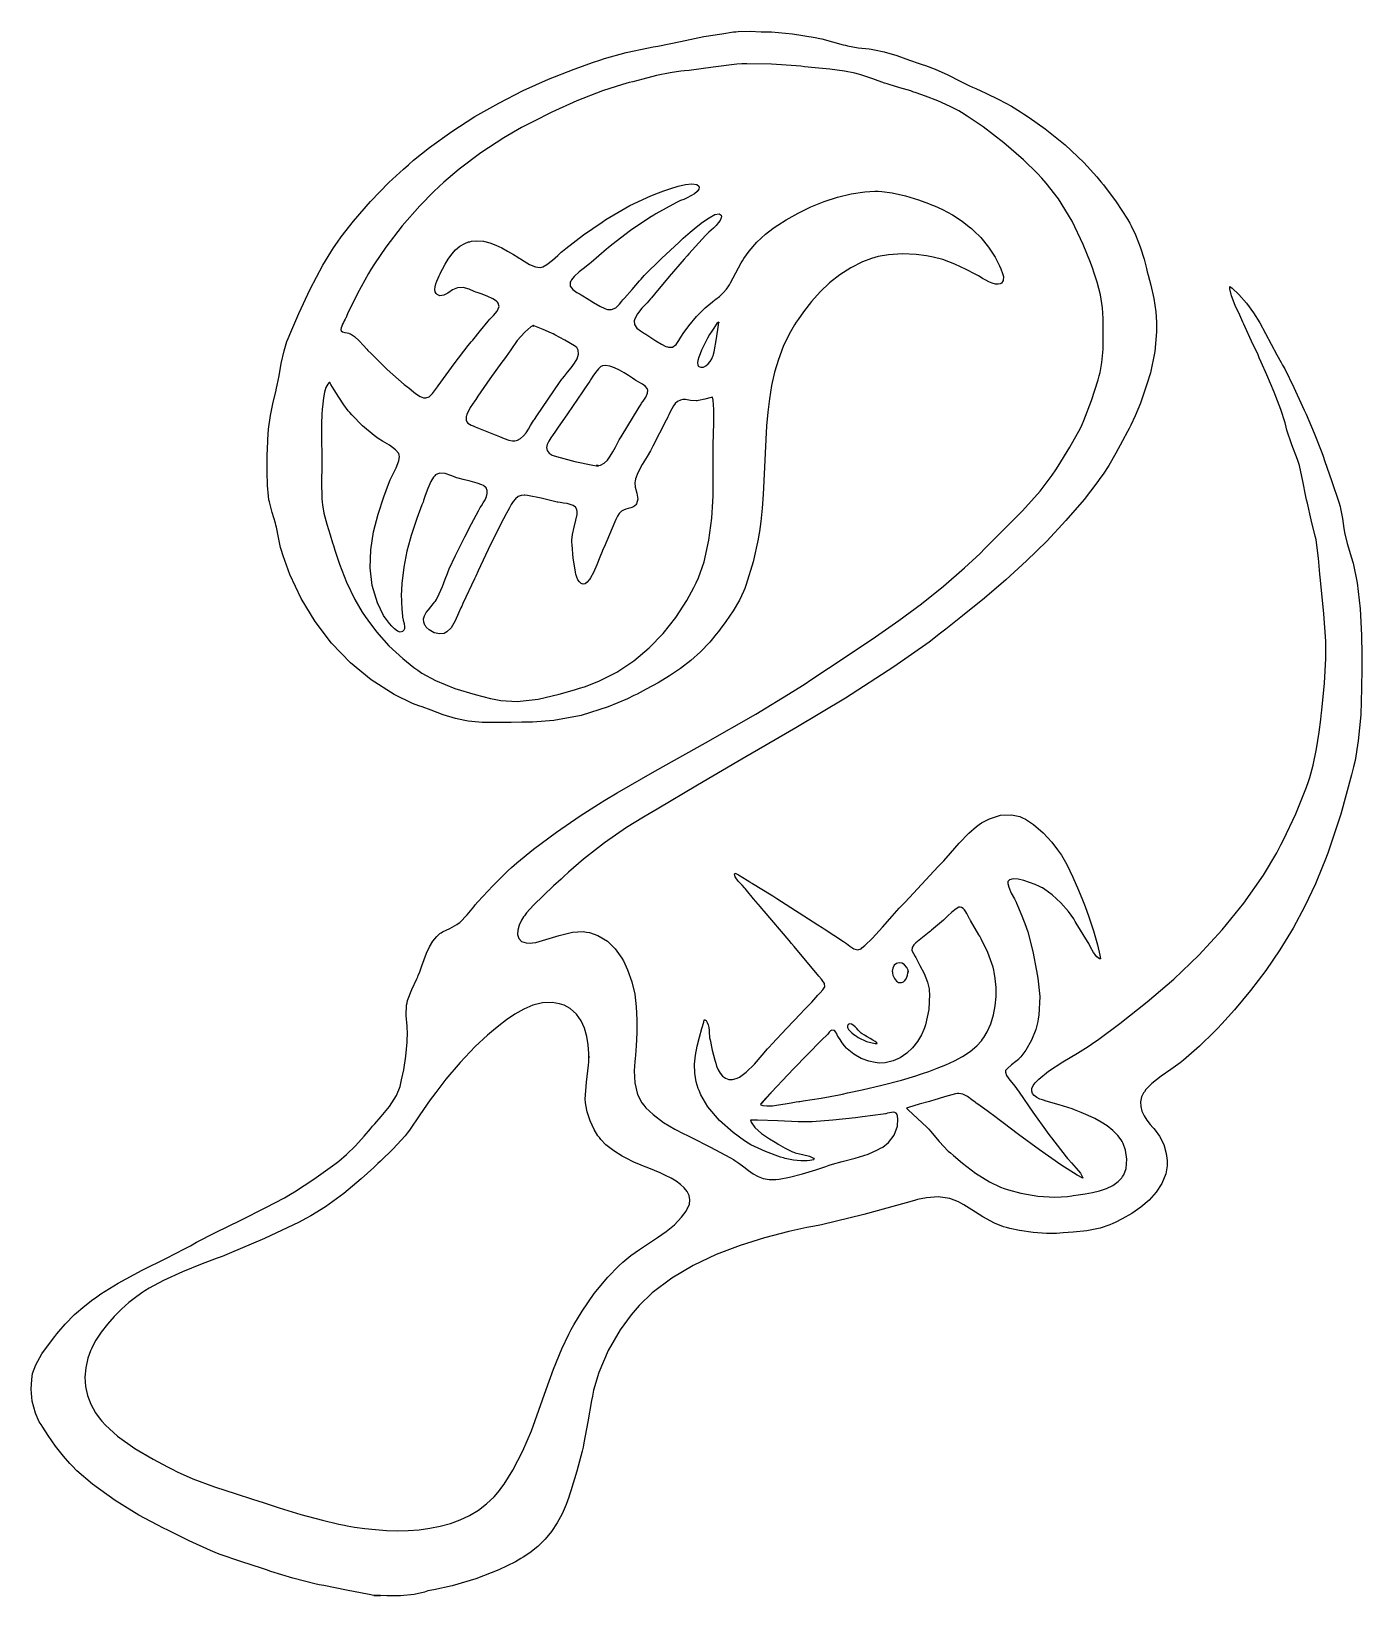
# Model space of a CAD drawing. Extents: x 0 to 22.8, y -23.9 to 2.9.
import ezdxf

# ---------------------------------------------------------------- set-up
doc = ezdxf.new("R2010")
doc.units = 0
doc.layers.get('0').update_dxf_attribs({"linetype": 'CONTINUOUS'})

msp = doc.modelspace()

# ---------------------------------------------------------------- linework, layer by layer
at = {"color": 0}
for points in [[(5.86843, -23.9169), (5.79058, -23.9), (5.40158, -23.8249), (5.01253, -23.7497), (4.93474, -23.7328), (4.85693, -23.7158), (4.47917, -23.6212), (4.10644, -23.5074), (4.03119, -23.4807), (3.95839, -23.4564), (3.58946, -23.3376), (3.22049, -23.2092), (3.14774, -23.18), (3.07243, -23.1486), (2.70221, -22.9789), (2.33703, -22.7996), (2.26426, -22.7632), (2.15804, -22.7101), (1.84446, -22.5406), (1.43599, -22.2917), (1.05008, -22.0119), (0.781033, -21.7804), (0.698079, -21.6967), (0.658963, -21.6569), (0.548557, -21.5315), (0.413194, -21.3572), (0.287218, -21.1758), (0.195856, -21.0357), (0.165961, -20.9889), (0.136936, -20.9433), (0.06901, -20.7946), (0.015408, -20.5912), (-0.000597, -20.3807), (0.00803, -20.2182), (0.015408, -20.1647), (0.022895, -20.114), (0.075629, -19.9665), (0.181044, -19.7793), (0.309028, -19.6029), (0.405599, -19.4793), (0.437067, -19.4375), (0.4713, -19.3935), (0.581543, -19.2669), (0.741971, -19.1054), (0.915636, -18.9549), (1.05246, -18.8497), (1.09966, -18.8169), (1.19363, -18.7497), (1.48926, -18.5672), (1.89779, -18.3456), (2.31381, -18.1367), (2.62397, -17.9797), (2.72607, -17.925), (2.83171, -17.8667), (3.15381, -17.7011), (3.58817, -17.4874), (4.02067, -17.2718), (4.33892, -17.1028), (4.44282, -17.0426), (4.51058, -17.0039), (4.84185, -16.7869), (5.16314, -16.5554), (5.22592, -16.5094), (5.27035, -16.4754), (5.39794, -16.3658), (5.55593, -16.2124), (5.70449, -16.0499), (5.81299, -15.9224), (5.84836, -15.8792), (5.8845, -15.8368), (5.99567, -15.7122), (6.13824, -15.5397), (6.25635, -15.3528), (6.31939, -15.1964), (6.33024, -15.1422), (6.34358, -15.0849), (6.37993, -14.9121), (6.41932, -14.6756), (6.44179, -14.4374), (6.44444, -14.2604), (6.44069, -14.2018), (6.43815, -14.1654), (6.42182, -13.9836), (6.43061, -13.8018), (6.44069, -13.7655), (6.44819, -13.7267), (6.51969, -13.5388), (6.60628, -13.3558), (6.62136, -13.3195), (6.63053, -13.2977), (6.65549, -13.2313), (6.69114, -13.1304), (6.72987, -13.0222), (6.77322, -12.9122), (6.82264, -12.8059), (6.87972, -12.7086), (6.94596, -12.6259), (7.00196, -12.5761), (7.02294, -12.5632), (7.04801, -12.5486), (7.17225, -12.4892), (7.2915, -12.425), (7.31413, -12.408), (7.34169, -12.3862), (7.46718, -12.259), (7.58262, -12.1172), (7.60525, -12.0881), (7.65294, -12.0323), (7.90517, -11.7608), (8.17247, -11.4991), (8.22771, -11.4482), (8.31967, -11.3666), (8.60558, -11.1329), (8.99946, -10.8385), (9.40653, -10.5605), (9.71886, -10.3597), (9.824, -10.2944), (10.0365, -10.1654), (10.6837, -9.79411), (11.552, -9.31022), (12.4146, -8.81907), (13.0506, -8.43326), (13.2575, -8.29704), (13.3583, -8.23058), (13.6612, -8.03162), (14.0651, -7.76449), (14.4665, -7.49306), (14.8625, -7.21474), (15.2506, -6.92681), (15.6279, -6.62674), (15.9918, -6.31196), (16.255, -6.06511), (16.3396, -5.97976), (16.4201, -5.89839), (16.665, -5.65733), (16.9846, -5.33496), (17.2854, -4.99799), (17.4931, -4.72721), (17.5544, -4.632), (17.5946, -4.56896), (17.7954, -4.24783), (17.976, -3.92176), (18.0062, -3.85633), (18.0362, -3.79085), (18.1668, -3.44667), (18.2772, -3.09278), (18.2974, -3.02251), (18.3139, -2.96712), (18.345, -2.79542), (18.3626, -2.5656), (18.3651, -2.33393), (18.3657, -2.15944), (18.3676, -2.1014), (18.3676, -2.0409), (18.3549, -1.85943), (18.3186, -1.63476), (18.2617, -1.41553), (18.2068, -1.24593), (18.1869, -1.19), (18.1497, -1.08393), (18.025, -0.770344), (17.8331, -0.370714), (17.5996, 0.007161), (17.3906, 0.277994), (17.3135, 0.361328), (17.2381, 0.443197), (16.9997, 0.677518), (16.6635, 0.970975), (16.3082, 1.24078), (16.0324, 1.42774), (15.9381, 1.48606), (15.8904, 1.51551), (15.7415, 1.59392), (15.5326, 1.68722), (15.3182, 1.76964), (15.1582, 1.82633), (15.1047, 1.84478), (15.0671, 1.85693), (14.8839, 1.91265), (14.7007, 1.96843), (14.6631, 1.98053), (14.6203, 1.99268), (14.4171, 2.06662), (14.2138, 2.13569), (14.1711, 2.14535), (14.1121, 2.16189), (13.9312, 2.19792), (13.6829, 2.23139), (13.4327, 2.25581), (13.2484, 2.27371), (13.1872, 2.28108), (13.1044, 2.28836), (12.684, 2.31506), (12.2586, 2.32232), (12.1732, 2.31988), (12.0904, 2.31506), (11.6813, 2.26535), (11.2721, 2.21078), (11.1893, 2.2035), (11.1282, 2.19819), (10.9459, 2.17036), (10.71, 2.1199), (10.4778, 2.06039), (10.3038, 2.01443), (10.2457, 1.99989), (10.1303, 1.96935), (9.78917, 1.85915), (9.34961, 1.68842), (8.92133, 1.49408), (8.60368, 1.33675), (8.49875, 1.28244), (8.39611, 1.22922), (8.09526, 1.05583), (7.70313, 0.800076), (7.32975, 0.518881), (7.06646, 0.294814), (6.98281, 0.215821), (6.89865, 0.136393), (6.65539, -0.111654), (6.35157, -0.455513), (6.07215, -0.8176), (5.87815, -1.102), (5.81825, -1.19971), (5.77806, -1.26758), (5.5911, -1.61296), (5.41917, -1.96326), (5.38656, -2.03358), (5.38411, -2.03825), (5.37646, -2.05225), (5.36268, -2.07781), (5.34694, -2.10786), (5.33128, -2.14019), (5.31749, -2.17253), (5.30746, -2.20258), (5.30306, -2.22814), (5.3041, -2.24283), (5.30621, -2.24685), (5.30979, -2.25379), (5.33094, -2.26942), (5.36893, -2.28196), (5.41069, -2.28907), (5.43788, -2.29312), (5.44678, -2.29531), (5.47086, -2.30604), (5.53787, -2.35032), (5.61865, -2.42258), (5.69379, -2.50396), (5.74903, -2.56608), (5.76801, -2.58626), (5.82069, -2.64199), (6.09804, -2.91585), (6.39046, -3.17042), (6.45074, -3.21647), (6.46615, -3.22922), (6.51172, -3.26839), (6.58496, -3.32671), (6.6639, -3.37592), (6.72194, -3.39871), (6.74186, -3.40067), (6.75982, -3.40224), (6.81603, -3.38249), (6.87614, -3.3279), (6.92681, -3.25885), (6.96001, -3.21137), (6.97276, -3.19706), (7.0179, -3.134), (7.24631, -2.81521), (7.48475, -2.50136), (7.535, -2.44075), (7.56256, -2.40924), (7.69558, -2.24685), (7.82861, -2.08442), (7.85622, -2.05296), (7.87131, -2.03629), (7.91894, -1.98839), (7.98172, -1.91471), (8.01432, -1.83746), (7.99935, -1.77556), (7.98676, -1.76204), (7.97071, -1.74457), (7.91038, -1.7034), (7.81233, -1.65663), (7.70861, -1.61887), (7.63846, -1.59565), (7.61529, -1.58751), (7.58724, -1.57563), (7.50276, -1.54085), (7.40067, -1.51237), (7.30046, -1.5166), (7.21744, -1.55122), (7.19362, -1.56814), (7.17893, -1.57829), (7.1346, -1.6084), (7.06814, -1.64328), (7.00163, -1.65267), (6.95285, -1.62929), (6.94265, -1.61664), (6.9356, -1.60986), (6.92096, -1.58296), (6.91396, -1.54178), (6.91846, -1.49561), (6.93132, -1.44694), (6.94938, -1.39828), (6.96946, -1.35211), (6.98833, -1.31093), (6.99957, -1.28581), (7.00288, -1.27729), (7.01269, -1.2564), (7.0434, -1.19428), (7.08996, -1.10775), (7.14279, -1.02143), (7.20242, -0.939128), (7.26904, -0.864529), (7.34315, -0.801432), (7.42497, -0.753526), (7.49186, -0.729058), (7.51492, -0.72461), (7.54378, -0.718479), (7.63265, -0.710829), (7.7455, -0.718044), (7.85406, -0.742839), (7.95915, -0.781575), (8.06136, -0.830729), (8.16151, -0.886882), (8.26019, -0.946397), (8.33361, -0.991211), (8.35824, -1.00586), (8.37956, -1.01818), (8.44179, -1.05865), (8.53765, -1.11605), (8.63917, -1.15712), (8.71599, -1.16623), (8.73975, -1.16097), (8.76421, -1.155), (8.8329, -1.11713), (8.92796, -1.04335), (9.01921, -0.960504), (9.07969, -0.906033), (9.10113, -0.889486), (9.15886, -0.840983), (9.46126, -0.607042), (9.77881, -0.387642), (9.84407, -0.346462), (9.91183, -0.302789), (10.2544, -0.1065), (10.6121, 0.060764), (10.6874, 0.089844), (10.7014, 0.095866), (10.744, 0.112793), (10.8375, 0.147732), (10.9547, 0.187717), (11.0827, 0.225586), (11.2082, 0.254449), (11.3184, 0.26709), (11.4002, 0.256565), (11.4373, 0.22781), (11.4404, 0.215821), (11.4429, 0.20676), (11.4368, 0.175618), (11.408, 0.135579), (11.3609, 0.096951), (11.3023, 0.060764), (11.2389, 0.028266), (11.1777, 0.000488), (11.1254, -0.021376), (11.098, -0.032389), (11.089, -0.036187), (11.0538, -0.055556), (10.7024, -0.249457), (10.6673, -0.268881), (10.5996, -0.310058), (10.2644, -0.531901), (9.94444, -0.77794), (9.88422, -0.831272), (9.85661, -0.853082), (9.72358, -0.96696), (9.59056, -1.08089), (9.56299, -1.10276), (9.54264, -1.12039), (9.47885, -1.17014), (9.38726, -1.24208), (9.30317, -1.31955), (9.25347, -1.38053), (9.24169, -1.40338), (9.23335, -1.42085), (9.23178, -1.48465), (9.27556, -1.54508), (9.34754, -1.59283), (9.40424, -1.62435), (9.42242, -1.63607), (9.44814, -1.65132), (9.52371, -1.69982), (9.63069, -1.76813), (9.74143, -1.83094), (9.82508, -1.86908), (9.85411, -1.87842), (9.87414, -1.88585), (9.94179, -1.88824), (10.0135, -1.85536), (10.0757, -1.79519), (10.1203, -1.74121), (10.1352, -1.72325), (10.1628, -1.69417), (10.2945, -1.54389), (10.4213, -1.39361), (10.4465, -1.36453), (10.5016, -1.30393), (10.7953, -1.01307), (11.099, -0.731825), (11.1592, -0.676107), (11.1707, -0.664985), (11.2062, -0.632758), (11.2867, -0.562175), (11.3892, -0.477051), (11.5018, -0.390082), (11.6131, -0.314019), (11.7112, -0.26161), (11.7847, -0.245551), (11.8194, -0.268664), (11.8218, -0.278592), (11.8237, -0.287761), (11.8197, -0.317329), (11.8011, -0.359754), (11.7703, -0.404025), (11.7314, -0.448296), (11.6889, -0.490722), (11.6467, -0.52946), (11.6093, -0.562825), (11.5878, -0.58214), (11.5809, -0.588867), (11.5508, -0.620335), (11.2671, -0.935547), (11.2396, -0.967068), (11.1868, -1.02523), (10.9296, -1.3221), (10.6774, -1.62392), (10.6272, -1.68451), (10.6085, -1.70649), (10.5492, -1.76947), (10.4627, -1.86262), (10.3857, -1.96126), (10.3439, -2.03592), (10.336, -2.06261), (10.33, -2.08128), (10.333, -2.14399), (10.3724, -2.20443), (10.4362, -2.25211), (10.4893, -2.28413), (10.5067, -2.29531), (10.5303, -2.31049), (10.6003, -2.35753), (10.6987, -2.42258), (10.7989, -2.4821), (10.8726, -2.51856), (10.8982, -2.52806), (10.9188, -2.53369), (10.9867, -2.52919), (11.0488, -2.48676), (11.0959, -2.41889), (11.1277, -2.36219), (11.1392, -2.34381), (11.1688, -2.2991), (11.2638, -2.16911), (11.3989, -2.00803), (11.5472, -1.85975), (11.6688, -1.75538), (11.7114, -1.72325), (11.7307, -1.70796), (11.7887, -1.66189), (11.8557, -1.60331), (11.9133, -1.53917), (11.9519, -1.48178), (11.9624, -1.46149), (11.9799, -1.42751), (12.1632, -1.08816), (12.1833, -1.05425), (12.2094, -1.01091), (12.2979, -0.88699), (12.4305, -0.734267), (12.58, -0.596083), (12.7027, -0.501247), (12.7455, -0.472493), (12.7919, -0.440701), (12.9351, -0.350803), (13.1401, -0.235243), (13.3575, -0.129232), (13.5838, -0.036187), (13.8157, 0.040527), (14.05, 0.097439), (14.2833, 0.131185), (14.4553, 0.140192), (14.5124, 0.138346), (14.5715, 0.13661), (14.7483, 0.114258), (14.9767, 0.061957), (15.2014, -0.010308), (15.3701, -0.072808), (15.4261, -0.094401), (15.4735, -0.112033), (15.6132, -0.173014), (15.7862, -0.265246), (15.9499, -0.373861), (16.0704, -0.468099), (16.1087, -0.501628), (16.1501, -0.53814), (16.2676, -0.65549), (16.4011, -0.816678), (16.5139, -0.992404), (16.589, -1.13949), (16.6107, -1.19), (16.6174, -1.20508), (16.6361, -1.25119), (16.6558, -1.3233), (16.6531, -1.39182), (16.6242, -1.4349), (16.6107, -1.44217), (16.6014, -1.44754), (16.5683, -1.45497), (16.5185, -1.45226), (16.4639, -1.4375), (16.4074, -1.41422), (16.3518, -1.38591), (16.3001, -1.35617), (16.2549, -1.32845), (16.2281, -1.31174), (16.2192, -1.30637), (16.1696, -1.27978), (16.0199, -1.20166), (15.8226, -1.10878), (15.6178, -1.03228), (15.4519, -0.987142), (15.396, -0.976671), (15.3376, -0.965767), (15.161, -0.942871), (14.924, -0.931803), (14.6872, -0.948025), (14.5097, -0.979926), (14.4522, -0.996094), (14.3981, -1.01139), (14.24, -1.0714), (14.0401, -1.1715), (13.8527, -1.29297), (13.6779, -1.4324), (13.5158, -1.58632), (13.3665, -1.75142), (13.2302, -1.92426), (13.1364, -2.05626), (13.1069, -2.1014), (13.0741, -2.15192), (12.9845, -2.30957), (12.8833, -2.52289), (12.8009, -2.74083), (12.7354, -2.96278), (12.6845, -3.18832), (12.6459, -3.41678), (12.6176, -3.64774), (12.5974, -3.88058), (12.583, -4.11475), (12.5723, -4.34978), (12.5632, -4.58507), (12.5534, -4.82015), (12.5408, -5.05442), (12.5232, -5.28733), (12.4985, -5.51833), (12.4742, -5.69006), (12.4644, -5.74701), (12.4518, -5.82215), (12.3665, -6.21121), (12.251, -6.59543), (12.2234, -6.66813), (12.2047, -6.71864), (12.1344, -6.86507), (12.0239, -7.05111), (11.9001, -7.22988), (11.8037, -7.36122), (11.7717, -7.405), (11.7364, -7.45144), (11.6234, -7.58529), (11.4653, -7.74935), (11.2974, -7.89908), (11.1203, -8.03646), (10.9342, -8.16336), (10.7396, -8.28168), (10.5367, -8.3935), (10.379, -8.47456), (10.326, -8.50065), (10.2176, -8.55474), (9.88183, -8.6959), (9.42361, -8.84119), (8.95226, -8.93012), (8.58942, -8.95811), (8.46864, -8.95632), (8.40653, -8.95632), (8.22032, -8.96007), (7.97293, -8.96479), (7.72743, -8.96039), (7.54497, -8.94607), (7.48481, -8.93701), (7.4305, -8.92974), (7.26969, -8.89333), (7.05935, -8.8279), (6.85086, -8.75151), (6.69412, -8.69331), (6.6415, -8.67518), (6.53233, -8.6346), (6.21642, -8.48182), (5.82383, -8.23383), (5.46615, -7.93837), (5.14556, -7.60254), (4.86453, -7.23356), (4.62538, -6.83854), (4.43044, -6.42469), (4.31342, -6.10715), (4.28217, -5.99914), (4.27214, -5.96517), (4.23324, -5.79069), (4.19933, -5.61615), (4.19185, -5.58225), (4.18181, -5.54585), (4.12782, -5.36404), (4.07883, -5.18224), (4.07135, -5.14589), (4.06196, -5.08599), (4.04557, -4.9044), (4.03868, -4.66108), (4.04308, -4.41775), (4.04937, -4.23665), (4.05126, -4.17632), (4.05126, -4.11604), (4.06347, -3.93528), (4.0964, -3.70242), (4.14442, -3.4714), (4.18712, -3.2946), (4.20188, -3.23583), (4.215, -3.18326), (4.24593, -3.02344), (4.28342, -2.80919), (4.33029, -2.595), (4.38064, -2.43397), (4.40267, -2.3826), (4.44769, -2.27567), (4.58524, -1.95594), (4.77914, -1.53663), (4.99561, -1.12815), (5.17893, -0.82959), (5.24599, -0.734321), (5.31142, -0.642199), (5.51904, -0.374024), (5.81196, -0.033746), (6.12549, 0.288357), (6.37483, 0.520074), (6.46078, 0.594021), (6.54921, 0.67041), (6.82374, 0.889051), (7.20383, 1.16336), (7.59918, 1.41726), (8.00808, 1.65087), (8.42871, 1.86453), (8.85938, 2.05838), (9.29829, 2.23269), (9.63151, 2.35135), (9.74365, 2.38769), (9.81896, 2.41194), (10.1929, 2.51747), (10.5769, 2.59864), (10.6573, 2.61074), (10.7351, 2.62289), (11.1253, 2.70774), (11.5206, 2.79258), (11.601, 2.80469), (11.6386, 2.80951), (11.8331, 2.8386), (12.0327, 2.86774), (12.0729, 2.87256), (12.113, 2.87744), (12.3188, 2.87983), (12.5033, 2.87256), (12.5648, 2.87256), (12.6837, 2.87256), (13.0404, 2.83621), (13.4307, 2.77072), (13.5085, 2.75618), (13.5461, 2.74892), (13.7293, 2.70167), (13.9126, 2.64953), (13.9503, 2.63981), (13.9854, 2.63015), (14.1674, 2.59868), (14.3543, 2.57688), (14.3919, 2.572), (14.4481, 2.56478), (14.6146, 2.52838), (14.8324, 2.46289), (15.0485, 2.3865), (15.2108, 2.32829), (15.2654, 2.31011), (15.3219, 2.29378), (15.4878, 2.23188), (15.7046, 2.1345), (15.9176, 2.028), (16.0757, 1.94803), (16.1288, 1.92236), (16.1853, 1.89697), (16.3542, 1.81982), (16.5768, 1.71272), (16.7938, 1.59651), (16.9514, 1.50114), (17.0022, 1.46664), (17.0957, 1.40528), (17.3688, 1.20991), (17.7138, 0.932183), (18.0342, 0.63086), (18.2581, 0.388292), (18.3275, 0.303168), (18.3726, 0.24745), (18.5885, -0.039822), (18.7842, -0.341581), (18.8194, -0.404622), (18.8469, -0.454264), (18.9201, -0.608507), (19, -0.814236), (19.065, -1.02365), (19.1075, -1.18457), (19.1206, -1.2385), (19.1354, -1.2959), (19.1796, -1.46832), (19.231, -1.69536), (19.2674, -1.92426), (19.2813, -2.10069), (19.2813, -2.15956), (19.2813, -2.27165), (19.2497, -2.60801), (19.1733, -2.97157), (19.1507, -3.04189), (19.134, -3.09907), (19.0804, -3.26969), (19.0026, -3.49029), (18.9135, -3.70725), (18.8369, -3.87082), (18.8093, -3.92426), (18.781, -3.97711), (18.6974, -4.13629), (18.5835, -4.34842), (18.4621, -4.55686), (18.3631, -4.70925), (18.3275, -4.75814), (18.2579, -4.85531), (18.0375, -5.13872), (17.7268, -5.50342), (17.3979, -5.85363), (17.0536, -6.19065), (16.6967, -6.51579), (16.3297, -6.83051), (15.9554, -7.13618), (15.6718, -7.36029), (15.5767, -7.43408), (15.3825, -7.58513), (14.779, -8.01113), (13.9476, -8.54546), (13.0974, -9.05251), (12.4568, -9.42378), (12.2435, -9.54779), (12.1054, -9.62776), (11.4152, -10.0374), (10.725, -10.4471), (10.587, -10.5271), (10.4884, -10.5838), (10.1984, -10.7634), (9.82021, -11.0215), (9.45893, -11.3015), (9.20258, -11.5247), (9.12121, -11.6033), (9.07915, -11.6439), (8.94971, -11.7624), (8.77354, -11.9233), (8.60308, -12.0914), (8.48438, -12.2249), (8.44857, -12.2723), (8.43431, -12.2906), (8.39692, -12.3499), (8.35753, -12.4336), (8.33421, -12.5175), (8.33057, -12.5959), (8.35047, -12.6629), (8.39774, -12.7127), (8.47601, -12.7395), (8.56131, -12.7415), (8.58914, -12.7377), (8.64714, -12.7286), (8.81814, -12.6816), (9.0434, -12.6092), (9.2724, -12.555), (9.45394, -12.5449), (9.51275, -12.5535), (9.56228, -12.562), (9.70708, -12.6109), (9.87039, -12.7074), (10.0055, -12.8385), (10.0914, -12.9572), (10.1151, -12.9995), (10.1438, -13.0469), (10.2165, -13.1973), (10.2896, -13.404), (10.3382, -13.6175), (10.3661, -13.8358), (10.3771, -14.0568), (10.3749, -14.2785), (10.3633, -14.4988), (10.3508, -14.6615), (10.346, -14.7157), (10.3404, -14.7683), (10.33, -14.9274), (10.3385, -15.1361), (10.3883, -15.336), (10.4632, -15.4796), (10.4966, -15.5204), (10.5319, -15.5635), (10.6535, -15.6797), (10.833, -15.8137), (11.0275, -15.9294), (11.1787, -16.0088), (11.2295, -16.0343), (11.2973, -16.0682), (11.6386, -16.2354), (11.9699, -16.4125), (12.0327, -16.4512), (12.0557, -16.4654), (12.1226, -16.5119), (12.2063, -16.5751), (12.2869, -16.6369), (12.3677, -16.6936), (12.4518, -16.7411), (12.5423, -16.7757), (12.6425, -16.7935), (12.7276, -16.7939), (12.7555, -16.7906), (12.8145, -16.7835), (12.99, -16.7512), (13.216, -16.6949), (13.4402, -16.6256), (13.612, -16.5678), (13.6691, -16.5482), (13.7249, -16.5303), (13.8947, -16.4836), (14.1183, -16.4246), (14.3383, -16.3546), (14.5012, -16.2856), (14.5526, -16.2572), (14.589, -16.2379), (14.6869, -16.1588), (14.7847, -16.0294), (14.8392, -15.8782), (14.8492, -15.7543), (14.8438, -15.7143), (14.8421, -15.705), (14.8331, -15.6781), (14.8164, -15.6549), (14.7946, -15.6428), (14.7685, -15.6392), (14.7383, -15.6419), (14.7054, -15.6489), (14.6699, -15.6575), (14.6422, -15.664), (14.6329, -15.6658), (14.5978, -15.6707), (14.2389, -15.7192), (14.2012, -15.724), (14.1233, -15.7336), (13.7331, -15.7774), (13.3764, -15.8015), (13.2575, -15.8015), (13.1407, -15.8015), (12.7906, -15.7871), (12.4405, -15.7726), (12.3238, -15.7726), (12.333, -15.8064), (12.3944, -15.8987), (12.512, -16.004), (12.6485, -16.0929), (12.7444, -16.1499), (12.7756, -16.17), (12.7982, -16.1846), (12.9174, -16.2549), (13.0416, -16.3154), (13.0667, -16.3251), (13.0893, -16.3349), (13.2123, -16.3639), (13.3353, -16.3931), (13.3579, -16.4028), (13.369, -16.4075), (13.4009, -16.4251), (13.4137, -16.4419), (13.4031, -16.454), (13.3754, -16.4621), (13.3375, -16.4671), (13.2957, -16.4694), (13.2568, -16.4704), (13.2347, -16.4706), (13.2274, -16.4706), (13.1847, -16.4706), (13.0567, -16.4608), (12.9136, -16.4318), (12.886, -16.4221), (12.8358, -16.4075), (12.5773, -16.3143), (12.3288, -16.1967), (12.2837, -16.17), (12.2168, -16.1269), (12.0234, -15.9868), (11.7905, -15.781), (11.5933, -15.5442), (11.4713, -15.3404), (11.4404, -15.2683), (11.4247, -15.2329), (11.3907, -15.1208), (11.3669, -14.9699), (11.3648, -14.8167), (11.3801, -14.6624), (11.4085, -14.5079), (11.446, -14.3547), (11.4881, -14.2039), (11.5202, -14.0932), (11.5307, -14.0562), (11.5383, -14.0571), (11.5601, -14.0696), (11.5815, -14.0993), (11.5963, -14.1408), (11.606, -14.1896), (11.6118, -14.2411), (11.6153, -14.2908), (11.6179, -14.3342), (11.6198, -14.3585), (11.621, -14.3665), (11.6286, -14.4006), (11.6675, -14.5751), (11.7114, -14.7496), (11.7215, -14.7836), (11.7262, -14.8001), (11.7427, -14.8493), (11.7696, -14.9132), (11.8028, -14.9717), (11.8432, -15.0211), (11.8915, -15.0578), (11.9487, -15.0781), (12.0156, -15.0783), (12.0745, -15.0631), (12.0929, -15.055), (12.1351, -15.0365), (12.2498, -14.9539), (12.3916, -14.8137), (12.5221, -14.661), (12.6127, -14.555), (12.6451, -14.5218), (12.6928, -14.4685), (12.9374, -14.2067), (13.1872, -13.9449), (13.2374, -13.8915), (13.26, -13.8672), (13.3717, -13.7509), (13.4783, -13.6346), (13.4984, -13.6103), (13.5141, -13.5937), (13.5611, -13.5437), (13.5938, -13.4915), (13.5888, -13.4358), (13.5529, -13.3763), (13.5386, -13.3583), (13.4959, -13.3073), (13.0692, -12.7983), (13.0266, -12.7474), (12.9839, -12.6965), (12.5572, -12.1947), (12.5146, -12.1463), (12.492, -12.1196), (12.374, -11.9802), (12.256, -11.836), (12.2335, -11.8069), (12.2209, -11.7924), (12.1798, -11.751), (12.113, -11.6796), (12.0612, -11.6065), (12.0474, -11.5572), (12.0528, -11.5452), (12.0699, -11.5493), (12.1191, -11.5721), (12.1921, -11.6154), (12.2631, -11.6624), (12.3082, -11.6917), (12.3238, -11.7003), (12.3564, -11.7197), (12.6752, -11.9135), (12.7053, -11.9329), (12.7756, -11.9766), (13.4783, -12.4298), (13.5487, -12.4759), (13.5838, -12.4977), (13.9176, -12.7159), (13.9503, -12.7377), (13.9689, -12.7503), (14.0224, -12.7922), (14.0908, -12.8395), (14.1592, -12.8577), (14.2169, -12.8374), (14.2314, -12.825), (14.2787, -12.7847), (14.4128, -12.6541), (14.5839, -12.4686), (14.7494, -12.2796), (14.8718, -12.1423), (14.914, -12.0978), (14.9717, -12.0372), (15.5389, -11.4312), (15.5967, -11.3706), (15.6353, -11.3296), (15.7465, -11.2021), (15.899, -11.0264), (16.0611, -10.8579), (16.1921, -10.7441), (16.2393, -10.7113), (16.2815, -10.6829), (16.4174, -10.6113), (16.6032, -10.5513), (16.7926, -10.5423), (16.9381, -10.5745), (16.9821, -10.595), (17.0321, -10.6182), (17.1726, -10.7078), (17.3397, -10.8506), (17.4861, -11.0135), (17.584, -11.1421), (17.6146, -11.1864), (17.6483, -11.2369), (17.7399, -11.395), (17.8481, -11.6118), (17.945, -11.834), (18.0137, -12.0027), (18.0362, -12.0591), (18.0575, -12.1168), (18.1197, -12.2906), (18.1994, -12.5304), (18.2678, -12.7721), (18.3078, -12.9494), (18.3175, -13.0092), (18.3033, -13.0108), (18.2564, -12.9792), (18.1982, -12.9001), (18.1494, -12.8101), (18.1242, -12.7595), (18.1167, -12.7474), (18.0965, -12.7159), (17.9033, -12.4008), (17.8857, -12.3693), (17.8596, -12.3262), (17.7724, -12.2022), (17.6422, -12.0505), (17.4932, -11.9152), (17.3676, -11.8238), (17.3235, -11.7972), (17.3111, -11.7906), (17.2733, -11.7723), (17.1971, -11.7384), (17.1043, -11.7018), (17.0047, -11.6687), (16.9081, -11.6457), (16.8236, -11.6391), (16.7615, -11.6551), (16.7333, -11.688), (16.7311, -11.7003), (16.7289, -11.7201), (16.7462, -11.7822), (16.7914, -11.8833), (16.8442, -11.9825), (16.8743, -12.0397), (16.8818, -12.0591), (16.8968, -12.0954), (16.9708, -12.2723), (17.0399, -12.4492), (17.0524, -12.4856), (17.075, -12.5511), (17.1578, -12.8831), (17.2206, -13.2152), (17.2332, -13.2807), (17.2457, -13.3413), (17.2771, -13.6552), (17.2632, -13.9739), (17.2532, -14.0369), (17.2456, -14.0835), (17.2085, -14.2208), (17.1365, -14.4029), (17.04, -14.5742), (16.9543, -14.6903), (16.9219, -14.7254), (16.9119, -14.7375), (16.8703, -14.771), (16.7951, -14.8283), (16.7257, -14.8876), (16.6935, -14.9249), (16.691, -14.9387), (16.6889, -14.955), (16.7096, -15.0074), (16.7637, -15.0878), (16.8293, -15.1664), (16.8696, -15.2131), (16.8818, -15.2296), (16.9269, -15.2974), (17.1603, -15.6404), (17.4037, -15.9786), (17.454, -16.044), (17.479, -16.0779), (17.7301, -16.4003), (17.7553, -16.4318), (17.771, -16.4514), (17.8228, -16.5067), (17.9046, -16.5943), (17.9768, -16.6854), (18.0119, -16.7486), (18.0163, -16.7711), (17.9199, -16.7165), (17.6392, -16.5385), (17.2733, -16.284), (16.915, -16.0185), (16.6494, -15.8189), (16.5606, -15.7531), (16.5304, -15.7313), (16.3747, -15.6174), (16.2192, -15.5035), (16.189, -15.4817), (16.1699, -15.4686), (16.1149, -15.4258), (16.0397, -15.3701), (15.9589, -15.3289), (15.8901, -15.3151), (15.8678, -15.3168), (15.8326, -15.3217), (15.6468, -15.3725), (15.4611, -15.4331), (15.4261, -15.4428), (15.3908, -15.4525), (15.2101, -15.5022), (15.0294, -15.5568), (14.9943, -15.5689), (15.0244, -15.6004), (15.185, -15.7483), (15.3457, -15.8961), (15.3758, -15.9276), (15.406, -15.9615), (15.554, -16.1385), (15.7121, -16.3057), (15.7472, -16.3349), (15.7981, -16.3801), (15.9536, -16.5121), (16.179, -16.6839), (16.4193, -16.8339), (16.606, -16.9236), (16.671, -16.9457), (16.7406, -16.9693), (16.9543, -17.0268), (17.2444, -17.0778), (17.5364, -17.0943), (17.754, -17.0826), (17.8254, -17.0718), (17.8532, -17.0679), (17.9367, -17.0568), (18.0565, -17.0393), (18.1803, -17.0168), (18.3036, -16.9869), (18.4217, -16.9469), (18.53, -16.8944), (18.6239, -16.8271), (18.6831, -16.7654), (18.6989, -16.7421), (18.719, -16.7101), (18.7581, -16.6004), (18.7729, -16.4451), (18.7483, -16.2881), (18.7076, -16.1756), (18.6889, -16.141), (18.6732, -16.1142), (18.6172, -16.0392), (18.5321, -15.9511), (18.436, -15.8744), (18.3312, -15.8076), (18.2203, -15.7485), (18.1058, -15.695), (17.9901, -15.6456), (17.9042, -15.6099), (17.8757, -15.5979), (17.8329, -15.581), (17.6133, -15.5119), (17.3887, -15.4476), (17.3436, -15.4332), (17.3274, -15.4289), (17.2799, -15.4122), (17.2257, -15.386), (17.1832, -15.3546), (17.154, -15.3179), (17.1406, -15.2764), (17.1444, -15.23), (17.1681, -15.1788), (17.2007, -15.1357), (17.2131, -15.1229), (17.2624, -15.0717), (17.4299, -14.9368), (17.6749, -14.7763), (17.9274, -14.6265), (18.1089, -14.5143), (18.1668, -14.4732), (18.289, -14.3861), (18.6508, -14.1174), (19.121, -13.7464), (19.5732, -13.3576), (20.0028, -12.9486), (20.4056, -12.5168), (20.7772, -12.0599), (21.1133, -11.5752), (21.3414, -11.1921), (21.4096, -11.0603), (21.4547, -10.9707), (21.6643, -10.5246), (21.8487, -10.0689), (21.8814, -9.97439), (21.9054, -9.90494), (21.9639, -9.69211), (22.0219, -9.41081), (22.065, -9.12765), (22.0931, -8.91189), (22.1024, -8.84), (22.1124, -8.74789), (22.1575, -8.28614), (22.1826, -7.86524), (22.1826, -7.72499), (22.1826, -7.56862), (22.1475, -7.09956), (22.0922, -6.57844), (22.0822, -6.47424), (22.0772, -6.4209), (22.0546, -6.14942), (22.0219, -5.87793), (22.0119, -5.8246), (21.9993, -5.76882), (21.9317, -5.48888), (21.8639, -5.20404), (21.8514, -5.14589), (21.8388, -5.09256), (21.7885, -4.8259), (21.7283, -4.55931), (21.7108, -4.50597), (21.6932, -4.45503), (21.5978, -4.2054), (21.5125, -3.95574), (21.5, -3.90483), (21.4813, -3.82726), (21.4094, -3.59847), (21.2954, -3.30122), (21.1682, -3.00765), (21.07, -2.78635), (21.0382, -2.71224), (21.0181, -2.66374), (20.9076, -2.42622), (20.7971, -2.18864), (20.7771, -2.14019), (20.7608, -2.10086), (20.7056, -1.98551), (20.6265, -1.81901), (20.5625, -1.65067), (20.5361, -1.53054), (20.5361, -1.49056), (20.5761, -1.52197), (20.6878, -1.62679), (20.8213, -1.77881), (20.9403, -1.94336), (21.0481, -2.11714), (21.1485, -2.29676), (21.2449, -2.47906), (21.3408, -2.66064), (21.4142, -2.79432), (21.4397, -2.83826), (21.4749, -2.90126), (21.6329, -3.22244), (21.781, -3.54844), (21.8111, -3.61393), (21.8412, -3.67692), (21.9831, -4.00299), (22.1099, -4.33388), (22.1325, -4.39936), (22.155, -4.47206), (22.2818, -4.83078), (22.4035, -5.18951), (22.4236, -5.26226), (22.4336, -5.29617), (22.4662, -5.46588), (22.4889, -5.63553), (22.4939, -5.66949), (22.4989, -5.70822), (22.5465, -5.89729), (22.6043, -6.08637), (22.6143, -6.12517), (22.6458, -6.23426), (22.7146, -6.56901), (22.7686, -7.01476), (22.7907, -7.46408), (22.795, -7.80518), (22.795, -7.91889), (22.795, -8.03293), (22.7928, -8.37517), (22.7775, -8.82785), (22.7357, -9.27692), (22.6806, -9.61236), (22.6544, -9.72233), (22.6218, -9.85807), (22.4349, -10.5343), (22.2128, -11.2009), (22.1625, -11.3318), (22.1257, -11.4311), (22.0038, -11.7247), (21.8218, -12.1102), (21.6183, -12.487), (21.3944, -12.8541), (21.1519, -13.2102), (20.8918, -13.5543), (20.6158, -13.8851), (20.3997, -14.1243), (20.3253, -14.2018), (20.275, -14.2551), (20.0153, -14.5085), (19.7406, -14.7472), (19.6828, -14.7932), (19.6453, -14.8236), (19.5264, -14.9072), (19.3578, -15.0222), (19.1985, -15.1464), (19.0972, -15.2488), (19.0704, -15.2876), (19.0565, -15.3076), (19.0246, -15.374), (19.0051, -15.4585), (19.0082, -15.5408), (19.0301, -15.621), (19.0672, -15.6989), (19.1156, -15.7744), (19.1714, -15.8475), (19.2158, -15.9006), (19.231, -15.9179), (19.2586, -15.9481), (19.3306, -16.0485), (19.4029, -16.1918), (19.4469, -16.346), (19.4619, -16.4685), (19.4619, -16.5094), (19.461, -16.5554), (19.4365, -16.6932), (19.3725, -16.8596), (19.2758, -17.0097), (19.1532, -17.1444), (19.0107, -17.2646), (18.8549, -17.3711), (18.6919, -17.4649), (18.5696, -17.5274), (18.5283, -17.5469), (18.4768, -17.5707), (18.3136, -17.6231), (18.084, -17.6692), (17.8506, -17.6954), (17.6811, -17.7078), (17.6247, -17.7117), (17.5676, -17.7153), (17.3958, -17.7156), (17.1642, -17.6996), (16.9343, -17.6653), (16.7664, -17.6294), (16.7111, -17.6147), (16.6572, -17.6003), (16.5012, -17.5372), (16.3044, -17.4317), (16.1153, -17.3133), (15.9756, -17.2253), (15.9281, -17.1978), (15.8835, -17.1719), (15.7363, -17.1179), (15.5389, -17.0899), (15.3378, -17.1037), (15.1847, -17.135), (15.1349, -17.1493), (14.9893, -17.1906), (14.2651, -17.3904), (13.5361, -17.5663), (13.388, -17.5953), (13.2853, -17.6157), (12.9785, -17.6836), (12.5611, -17.7908), (12.144, -17.9207), (11.7352, -18.0764), (11.3429, -18.2618), (10.9752, -18.4801), (10.6402, -18.7351), (10.4136, -18.9514), (10.346, -19.0303), (10.2768, -19.1111), (10.0875, -19.3696), (9.88167, -19.7235), (9.72483, -20.0992), (9.6351, -20.4015), (9.61317, -20.5042), (9.5981, -20.5768), (9.53282, -20.9403), (9.46756, -21.304), (9.45253, -21.3768), (9.43744, -21.4469), (9.34457, -21.7875), (9.24169, -22.1233), (9.22162, -22.1911), (9.20942, -22.2336), (9.16564, -22.359), (9.09565, -22.5204), (9.01178, -22.6742), (8.91411, -22.8189), (8.80285, -22.9536), (8.67806, -23.0774), (8.53982, -23.1887), (8.42736, -23.2643), (8.38835, -23.2867), (8.2965, -23.3392), (8.01042, -23.4781), (7.61654, -23.6322), (7.20947, -23.7517), (6.89703, -23.8213), (6.79204, -23.8394), (6.73551, -23.8606), (6.55735, -23.9006), (6.32269, -23.9218), (6.09179, -23.9212), (5.92426, -23.9169), (5.86843, -23.9169), (5.86843, -23.9169), (5.87131, -23.9169), (5.89524, -23.9169), (5.92931, -23.9169), (5.96251, -23.9169), (5.984, -23.9169), (5.98275, -23.9169), (5.94786, -23.9169), (5.88829, -23.9169), (5.86843, -23.9169)], [(11.7817, -2.1014), (11.7788, -2.10081), (11.7683, -2.10742), (11.748, -2.12788), (11.722, -2.16092), (11.6915, -2.20454), (11.6577, -2.25689), (11.622, -2.31597), (11.5854, -2.37993), (11.5495, -2.44683), (11.5153, -2.51471), (11.4841, -2.58176), (11.4572, -2.64594), (11.4358, -2.7054), (11.4212, -2.75825), (11.4145, -2.80251), (11.4172, -2.83626), (11.4257, -2.85406), (11.4303, -2.85769), (11.4391, -2.86464), (11.4724, -2.87717), (11.5149, -2.87358), (11.5561, -2.85206), (11.5947, -2.81765), (11.629, -2.77556), (11.6576, -2.73085), (11.6789, -2.68864), (11.6891, -2.66292), (11.6913, -2.65408), (11.7014, -2.6104), (11.7402, -2.38135), (11.7741, -2.14746), (11.7817, -2.1014), (11.7806, -2.1014), (11.7774, -2.10682), (11.7779, -2.11594), (11.7802, -2.11774), (11.7817, -2.10547), (11.7817, -2.1014)], [(8.59918, -2.15956), (8.5599, -2.18479), (8.45313, -2.27756), (8.32682, -2.42014), (8.21371, -2.57542), (8.13406, -2.69276), (8.10726, -2.73167), (8.06456, -2.78982), (7.85374, -3.07704), (7.65294, -3.36914), (7.61529, -3.42974), (7.60021, -3.45156), (7.51992, -3.56668), (7.45964, -3.68668), (7.45464, -3.71094), (7.45215, -3.7206), (7.44835, -3.75065), (7.45133, -3.78331), (7.46257, -3.81006), (7.48101, -3.83208), (7.50553, -3.85042), (7.5351, -3.86632), (7.56868, -3.88081), (7.59608, -3.8916), (7.60525, -3.89513), (7.63286, -3.90722), (7.77593, -3.96664), (7.919, -4.02115), (7.94661, -4.03087), (7.96496, -4.03874), (8.01938, -4.06386), (8.09967, -4.09874), (8.18375, -4.12631), (8.24681, -4.13753), (8.26785, -4.13753), (8.28304, -4.13753), (8.32861, -4.12646), (8.38346, -4.09631), (8.43283, -4.0516), (8.47743, -3.99696), (8.51774, -3.93679), (8.55447, -3.87576), (8.58806, -3.81836), (8.61094, -3.78108), (8.61925, -3.76915), (8.6594, -3.71094), (8.85514, -3.42486), (9.05094, -3.13883), (9.0911, -3.08068), (9.10113, -3.06662), (9.13396, -3.02632), (9.18946, -2.96024), (9.2494, -2.88624), (9.30567, -2.808), (9.35021, -2.72933), (9.37483, -2.65392), (9.37147, -2.58561), (9.34483, -2.5389), (9.33203, -2.52806), (9.30442, -2.50618), (9.14003, -2.40924), (8.97065, -2.322), (8.94054, -2.30507), (8.91038, -2.29292), (8.76986, -2.22862), (8.62929, -2.16922), (8.59918, -2.15956), (8.59685, -2.16103), (8.59207, -2.16911), (8.60292, -2.17046), (8.61187, -2.16635), (8.60254, -2.16037), (8.59918, -2.15956)], [(9.68343, -4.56413), (9.70008, -4.56581), (9.75168, -4.5561), (9.81375, -4.52171), (9.86996, -4.46733), (9.92062, -4.39931), (9.9661, -4.324), (10.0067, -4.24783), (10.0429, -4.17708), (10.0664, -4.13254), (10.075, -4.11817), (10.1051, -4.06722), (10.4163, -3.55821), (10.4465, -3.50732), (10.4557, -3.49382), (10.4849, -3.45426), (10.528, -3.38857), (10.5579, -3.31917), (10.5622, -3.26921), (10.5569, -3.25526), (10.5532, -3.24126), (10.5254, -3.20372), (10.4715, -3.16314), (10.41, -3.12983), (10.3689, -3.10846), (10.3561, -3.10015), (10.3418, -3.09169), (10.3001, -3.06461), (10.2326, -3.01997), (10.1568, -2.9714), (10.0762, -2.92432), (9.99419, -2.88406), (9.91417, -2.85601), (9.83957, -2.84543), (9.78885, -2.85135), (9.77382, -2.85769), (9.75808, -2.86524), (9.71713, -2.90082), (9.6671, -2.96311), (9.62272, -3.03082), (9.59364, -3.07601), (9.58306, -3.09039), (9.56799, -3.11219), (9.48763, -3.22732), (9.40733, -3.34733), (9.39231, -3.37158), (9.35715, -3.42247), (9.18647, -3.67215), (9.01579, -3.92182), (8.98068, -3.97271), (8.97097, -3.98676), (8.94103, -4.02838), (8.90099, -4.08556), (8.86561, -4.14296), (8.84011, -4.19933), (8.82969, -4.25342), (8.83946, -4.30399), (8.87472, -4.34978), (8.92307, -4.38189), (8.94054, -4.3896), (9.00076, -4.40653), (9.31196, -4.48774), (9.62315, -4.55442), (9.68343, -4.56413), (9.68946, -4.56413), (9.70768, -4.56369), (9.71588, -4.56272), (9.71257, -4.56158), (9.70226, -4.56049), (9.68961, -4.55985), (9.67919, -4.56), (9.67557, -4.56131), (9.68143, -4.56364), (9.68343, -4.56413)], [(5.11546, -3.13894), (5.10563, -3.13976), (5.07813, -3.16308), (5.04829, -3.22174), (5.02512, -3.30469), (5.00754, -3.40186), (4.99468, -3.5031), (4.98557, -3.59836), (4.97928, -3.67746), (4.97629, -3.71718), (4.97493, -3.73036), (4.97239, -3.79335), (4.97114, -4.10846), (4.97493, -4.39204), (4.97493, -4.4866), (4.97493, -4.57383), (4.97239, -4.83567), (4.97993, -5.12651), (4.98497, -5.18468), (4.98872, -5.23215), (5.01335, -5.37358), (5.06147, -5.56158), (5.11903, -5.74778), (5.16233, -5.88514), (5.17572, -5.93126), (5.19982, -6.01188), (5.28017, -6.25151), (5.40158, -6.55903), (5.54557, -6.85568), (5.6715, -7.07346), (5.71783, -7.14324), (5.76406, -7.2111), (5.91407, -7.40712), (6.12815, -7.6474), (6.36301, -7.86583), (6.55464, -8.01779), (6.62136, -8.06435), (6.69293, -8.11529), (6.926, -8.24262), (7.2589, -8.37819), (7.60682, -8.48292), (7.86893, -8.54824), (7.95665, -8.56853), (8.04596, -8.58789), (8.32351, -8.60226), (8.68576, -8.56244), (9.04232, -8.47715), (9.30479, -8.40028), (9.39231, -8.37463), (9.47683, -8.35037), (9.72433, -8.25575), (10.0348, -8.09825), (10.3226, -7.90625), (10.587, -7.68375), (10.8268, -7.43494), (11.0412, -7.16385), (11.2293, -6.87457), (11.3533, -6.64865), (11.3901, -6.57124), (11.4307, -6.48394), (11.526, -6.20975), (11.611, -5.83914), (11.6584, -5.46132), (11.6776, -5.17389), (11.6813, -5.07801), (11.6838, -5.00771), (11.6851, -4.65744), (11.6813, -4.34754), (11.6813, -4.24425), (11.6813, -4.19075), (11.6868, -4.03043), (11.6951, -3.81392), (11.694, -3.59924), (11.6808, -3.44228), (11.6713, -3.39094), (11.6487, -3.39578), (11.5408, -3.42367), (11.4328, -3.44672), (11.4102, -3.44917), (11.3901, -3.45156), (11.2948, -3.44303), (11.2082, -3.42974), (11.1793, -3.42974), (11.1647, -3.42974), (11.1211, -3.43787), (11.0732, -3.46044), (11.0339, -3.49463), (11.0011, -3.5376), (10.973, -3.58643), (10.9477, -3.63829), (10.9234, -3.69049), (10.9049, -3.72786), (10.8982, -3.74001), (10.8756, -3.78364), (10.6497, -4.22721), (10.6272, -4.27328), (10.6091, -4.30632), (10.5507, -4.40326), (10.4678, -4.54232), (10.3942, -4.685), (10.3539, -4.78982), (10.346, -4.82596), (10.3406, -4.85037), (10.349, -4.9291), (10.3774, -5.03321), (10.3926, -5.13547), (10.3715, -5.21382), (10.3561, -5.23324), (10.3478, -5.24274), (10.3165, -5.26574), (10.2732, -5.28282), (10.2262, -5.29449), (10.1876, -5.30561), (10.1753, -5.31071), (10.1592, -5.31689), (10.1136, -5.34207), (10.0724, -5.37983), (10.0426, -5.4266), (10.0215, -5.47049), (10.0148, -5.48525), (9.99718, -5.52642), (9.90804, -5.7385), (9.81396, -5.95546), (9.79389, -5.99914), (9.78033, -6.03082), (9.74224, -6.12711), (9.68967, -6.25965), (9.63151, -6.3904), (9.58197, -6.48356), (9.56299, -6.51303), (9.5549, -6.52544), (9.52544, -6.55935), (9.48876, -6.58388), (9.45372, -6.58936), (9.42111, -6.5784), (9.39188, -6.55388), (9.36669, -6.51839), (9.34646, -6.47478), (9.33475, -6.43815), (9.33203, -6.42572), (9.322, -6.38211), (9.2856, -6.14942), (9.26426, -5.91672), (9.26178, -5.8731), (9.25999, -5.84028), (9.27024, -5.7411), (9.29937, -5.61735), (9.33236, -5.49539), (9.35032, -5.40072), (9.35215, -5.36893), (9.35297, -5.35553), (9.34571, -5.31483), (9.3214, -5.27463), (9.28293, -5.24582), (9.23415, -5.22586), (9.17876, -5.21224), (9.12061, -5.20253), (9.06332, -5.19417), (9.02376, -5.18756), (9.01079, -5.18468), (8.9656, -5.17497), (8.73469, -5.11919), (8.50375, -5.07319), (8.45861, -5.06836), (8.44314, -5.06668), (8.39578, -5.07135), (8.34201, -5.09239), (8.29606, -5.12782), (8.25657, -5.17378), (8.22222, -5.22657), (8.19179, -5.28239), (8.1639, -5.33757), (8.14432, -5.37582), (8.13737, -5.38835), (8.08968, -5.47314), (7.86876, -5.91428), (7.65793, -6.36513), (7.61529, -6.45481), (7.59521, -6.49843), (7.39442, -6.92503), (7.37435, -6.96869), (7.3596, -6.99718), (7.32194, -7.08621), (7.26389, -7.21838), (7.19081, -7.33957), (7.12115, -7.41004), (7.09326, -7.42443), (7.07215, -7.43457), (6.99897, -7.44439), (6.90369, -7.42437), (6.81793, -7.37528), (6.76551, -7.32687), (6.7519, -7.30806), (6.74278, -7.29368), (6.72424, -7.24517), (6.72065, -7.18685), (6.73617, -7.13217), (6.76568, -7.08018), (6.80414, -7.03006), (6.84646, -6.98079), (6.88764, -6.93158), (6.91482, -6.89453), (6.92258, -6.88146), (6.94129, -6.85249), (6.98953, -6.76042), (7.04428, -6.63297), (7.09337, -6.50379), (7.1301, -6.40858), (7.14344, -6.37733), (7.16097, -6.33122), (7.26639, -6.10092), (7.38183, -5.87067), (7.40446, -5.8246), (7.42703, -5.78093), (7.54124, -5.55794), (7.66049, -5.33496), (7.6856, -5.29135), (7.69185, -5.28022), (7.71203, -5.24761), (7.743, -5.19797), (7.77344, -5.14475), (7.7985, -5.09017), (7.81321, -5.03646), (7.81261, -4.98589), (7.79178, -4.94081), (7.75857, -4.91043), (7.74582, -4.90349), (7.72026, -4.89019), (7.63835, -4.86046), (7.51867, -4.82835), (7.39708, -4.79986), (7.31174, -4.77729), (7.28401, -4.76774), (7.25982, -4.75993), (7.18924, -4.73047), (7.09071, -4.69499), (6.99593, -4.68864), (6.92763, -4.72119), (6.91254, -4.73867), (6.89274, -4.7596), (6.84581, -4.83425), (6.79329, -4.95074), (6.75017, -5.07269), (6.722, -5.1569), (6.71175, -5.18468), (6.69163, -5.23074), (6.60379, -5.46707), (6.52599, -5.70822), (6.51096, -5.75672), (6.49029, -5.82379), (6.43625, -6.02756), (6.38043, -6.30208), (6.34717, -6.58024), (6.33838, -6.79167), (6.34028, -6.86203), (6.34028, -6.89958), (6.34651, -7.01232), (6.35781, -7.1384), (6.36035, -7.16265), (6.36268, -7.1741), (6.37207, -7.20806), (6.38667, -7.26443), (6.39561, -7.32075), (6.39464, -7.35607), (6.39046, -7.36621), (6.38536, -7.37739), (6.35856, -7.40565), (6.31782, -7.4126), (6.27171, -7.39453), (6.22353, -7.35894), (6.17681, -7.31342), (6.13493, -7.26535), (6.10124, -7.22228), (6.08458, -7.19943), (6.07926, -7.19174), (6.03489, -7.12608), (5.92865, -6.91103), (5.84033, -6.61719), (5.80588, -6.31429), (5.81694, -6.00635), (5.86518, -5.69754), (5.94228, -5.39187), (6.03982, -5.09353), (6.12076, -4.87771), (6.14953, -4.80653), (6.15875, -4.78196), (6.19417, -4.71121), (6.25114, -4.59685), (6.29492, -4.48063), (6.30615, -4.40321), (6.30013, -4.37993), (6.29428, -4.35553), (6.24192, -4.29069), (6.13574, -4.21143), (6.01633, -4.14128), (5.9414, -4.09694), (5.91862, -4.07937), (5.87592, -4.04785), (5.67264, -3.87696), (5.48942, -3.69151), (5.45682, -3.65272), (5.43001, -3.6199), (5.35406, -3.5179), (5.26731, -3.38851), (5.18994, -3.26281), (5.13422, -3.16976), (5.11546, -3.13894), (5.11507, -3.13894), (5.11399, -3.14165), (5.11919, -3.14615), (5.1225, -3.14708), (5.11735, -3.14079), (5.11546, -3.13894)], [(12.4945, -15.501), (12.4994, -15.5096), (12.5329, -15.5243), (12.6038, -15.5315), (12.6976, -15.5265), (12.8045, -15.5132), (12.9146, -15.4951), (13.0182, -15.4764), (13.1057, -15.461), (13.1517, -15.4538), (13.1672, -15.4526), (13.2274, -15.4453), (13.5336, -15.3968), (13.8397, -15.3386), (13.9, -15.3265), (13.9839, -15.3081), (14.2357, -15.2529), (14.5751, -15.175), (14.9108, -15.0879), (15.155, -15.0149), (15.2353, -14.9871), (15.2703, -14.975), (15.3753, -14.9382), (15.5215, -14.885), (15.6699, -14.8258), (15.8163, -14.7593), (15.9565, -14.6836), (16.0865, -14.5972), (16.2022, -14.4985), (16.2778, -14.4161), (16.2994, -14.3861), (16.3214, -14.3567), (16.3776, -14.2613), (16.4394, -14.1221), (16.4851, -13.9725), (16.5153, -13.8164), (16.5304, -13.6575), (16.531, -13.4998), (16.5174, -13.347), (16.4989, -13.2387), (16.4903, -13.2032), (16.4776, -13.1522), (16.3886, -12.9049), (16.2743, -12.6674), (16.2493, -12.6214), (16.2367, -12.5971), (16.0936, -12.3547), (16.0786, -12.3305), (16.0746, -12.3236), (16.0635, -12.3023), (16.0476, -12.27), (16.0307, -12.2362), (16.0121, -12.2032), (15.991, -12.1734), (15.9671, -12.1491), (15.9394, -12.1328), (15.9158, -12.1269), (15.9079, -12.1269), (15.8921, -12.1269), (15.8446, -12.1532), (15.7699, -12.2141), (15.6989, -12.2823), (15.6594, -12.3208), (15.6469, -12.3305), (15.6268, -12.3474), (15.4261, -12.5171), (15.406, -12.5341), (15.3833, -12.5535), (15.1575, -12.7377), (15.1349, -12.7571), (15.1219, -12.7695), (15.0914, -12.8153), (15.0885, -12.8662), (15.1136, -12.9207), (15.145, -12.9723), (15.155, -12.9898), (15.1719, -13.0245), (15.2263, -13.1269), (15.2968, -13.2649), (15.354, -13.4084), (15.3822, -13.5231), (15.3858, -13.5619), (15.3908, -13.6152), (15.3796, -13.8806), (15.3231, -14.1411), (15.3056, -14.1921), (15.295, -14.2226), (15.2546, -14.3114), (15.1856, -14.4264), (15.1003, -14.5331), (15.0006, -14.6272), (14.8882, -14.7043), (14.7649, -14.7607), (14.6322, -14.7917), (14.5269, -14.7967), (14.4924, -14.7932), (14.4568, -14.7896), (14.3517, -14.7663), (14.2175, -14.7157), (14.0928, -14.6432), (14.0064, -14.576), (13.9804, -14.5508), (13.9678, -14.5388), (13.9326, -14.4997), (13.8925, -14.4478), (13.8561, -14.394), (13.8288, -14.3515), (13.8197, -14.3375), (13.8157, -14.3317), (13.806, -14.3128), (13.7933, -14.2854), (13.7788, -14.2597), (13.7651, -14.2442), (13.7595, -14.2406), (13.7498, -14.2365), (13.718, -14.2307), (13.6917, -14.2418), (13.6691, -14.2692), (13.647, -14.2992), (13.639, -14.3085), (13.5411, -14.4054), (13.0592, -14.8975), (12.5873, -15.3992), (12.4945, -15.501), (12.496, -15.501), (12.5005, -15.4962), (12.5138, -15.4832), (12.5326, -15.4636), (12.5552, -15.4397), (12.5798, -15.4132), (12.6048, -15.386), (12.6284, -15.3601), (12.6489, -15.3374), (12.6645, -15.3199), (12.6736, -15.3093), (12.6745, -15.3076), (12.6653, -15.3169), (12.6445, -15.339), (12.6102, -15.3757), (12.5608, -15.429), (12.5111, -15.4831), (12.4945, -15.501)], [(15.0244, -13.2225), (15.0211, -13.2061), (15.0008, -13.1589), (14.9638, -13.1137), (14.9183, -13.0871), (14.87, -13.0795), (14.8242, -13.0909), (14.7858, -13.1216), (14.7604, -13.1719), (14.7525, -13.2246), (14.7533, -13.242), (14.7533, -13.2546), (14.7622, -13.2924), (14.7872, -13.3473), (14.8254, -13.3932), (14.8611, -13.4147), (14.8739, -13.4164), (14.8831, -13.418), (14.9117, -13.4168), (14.9425, -13.4052), (14.9674, -13.384), (14.9868, -13.3558), (15.0015, -13.323), (15.0122, -13.2883), (15.0196, -13.2538), (15.0235, -13.2303), (15.0244, -13.2225), (15.0244, -13.2218), (15.024, -13.2197), (15.0231, -13.2238), (15.0218, -13.2319), (15.0207, -13.2407), (15.02, -13.2472), (15.0201, -13.2484), (15.0215, -13.2412), (15.0237, -13.2272), (15.0244, -13.2225)], [(9.55296, -14.7737), (9.55296, -14.7383), (9.55035, -14.6319), (9.54004, -14.4858), (9.51796, -14.3404), (9.48014, -14.2006), (9.42247, -14.0711), (9.3411, -13.9571), (9.23199, -13.8633), (9.12782, -13.8072), (9.0911, -13.7946), (9.05063, -13.7807), (8.92236, -13.7593), (8.75603, -13.765), (8.59343, -13.8046), (8.43599, -13.8709), (8.28515, -13.9567), (8.14236, -14.055), (8.00896, -14.1583), (7.91683, -14.2343), (7.88639, -14.2599), (7.81337, -14.3196), (7.60508, -14.5118), (7.34549, -14.7847), (7.10281, -15.0739), (6.92871, -15.2988), (6.8724, -15.375), (6.83475, -15.4258), (6.65653, -15.6853), (6.47831, -15.9446), (6.44069, -15.9956), (6.40306, -16.0439), (6.20096, -16.2682), (5.98383, -16.4779), (5.93869, -16.5192), (5.86774, -16.5858), (5.65115, -16.7819), (5.35514, -17.0293), (5.04221, -17.2567), (4.79069, -17.4132), (4.70383, -17.4596), (4.58838, -17.5201), (3.99729, -17.8026), (3.39117, -18.0607), (3.26818, -18.1092), (3.18251, -18.1415), (2.92557, -18.2383), (2.5905, -18.3722), (2.26297, -18.5224), (2.02067, -18.6524), (1.94299, -18.7007), (1.90836, -18.7229), (1.80735, -18.794), (1.67312, -18.8987), (1.54269, -19.0135), (1.4184, -19.1369), (1.30252, -19.2676), (1.19754, -19.4042), (1.10569, -19.5453), (1.0466, -19.6526), (1.02941, -19.6896), (1.01199, -19.7294), (0.969185, -19.8531), (0.931967, -20.0157), (0.918024, -20.1768), (0.927735, -20.3356), (0.961426, -20.4911), (1.01948, -20.6426), (1.10221, -20.7894), (1.18093, -20.8972), (1.21007, -20.9307), (1.27073, -21), (1.47597, -21.1876), (1.771, -21.401), (2.08681, -21.5851), (2.33242, -21.7132), (2.41482, -21.7549), (2.50119, -21.8001), (2.76947, -21.9186), (3.13639, -22.0553), (3.50896, -22.1775), (3.78797, -22.2668), (3.88058, -22.2978), (3.97254, -22.3268), (4.24826, -22.4147), (4.616, -22.5281), (4.98742, -22.6304), (5.27111, -22.6967), (5.36643, -22.7147), (5.4094, -22.7231), (5.53901, -22.7453), (5.71712, -22.7707), (5.89942, -22.7903), (6.08458, -22.8031), (6.27121, -22.8079), (6.45811, -22.8042), (6.64382, -22.7907), (6.82715, -22.7668), (7.00672, -22.7314), (7.18115, -22.6835), (7.34924, -22.6224), (7.50956, -22.5469), (7.66081, -22.4564), (7.80165, -22.3497), (7.93083, -22.2261), (8.02018, -22.1215), (8.04699, -22.0846), (8.10275, -22.009), (8.25233, -21.7693), (8.42296, -21.4379), (8.56847, -21.0946), (8.69829, -20.744), (8.822, -20.3907), (8.94911, -20.0393), (9.08919, -19.6942), (9.20757, -19.4415), (9.25174, -19.36), (9.29503, -19.28), (9.43636, -19.046), (9.64453, -18.7467), (9.87717, -18.4656), (10.0677, -18.2676), (10.1352, -18.2061), (10.1676, -18.1765), (10.2712, -18.0946), (10.4193, -17.9901), (10.5737, -17.8887), (10.7288, -17.7868), (10.8786, -17.6803), (11.0176, -17.5653), (11.1398, -17.4381), (11.2181, -17.3326), (11.2396, -17.2947), (11.2507, -17.2758), (11.2748, -17.2136), (11.2846, -17.1372), (11.2717, -17.0656), (11.2386, -16.9983), (11.1883, -16.9353), (11.1234, -16.8762), (11.0467, -16.8213), (10.9609, -16.77), (10.8688, -16.7221), (10.7731, -16.6776), (10.6764, -16.6364), (10.5817, -16.5979), (10.4914, -16.5624), (10.4086, -16.5294), (10.3358, -16.4989), (10.2905, -16.4782), (10.2758, -16.4706), (10.2379, -16.4504), (10.1247, -16.3894), (9.97831, -16.3008), (9.84511, -16.1979), (9.75765, -16.1069), (9.73361, -16.0731), (9.70921, -16.0404), (9.64512, -15.9356), (9.57547, -15.7871), (9.52463, -15.6312), (9.49832, -15.5121), (9.49268, -15.4719), (9.49013, -15.4138), (9.5115, -15.1228), (9.5479, -14.8319), (9.55296, -14.7737), (9.55296, -14.7636), (9.55279, -14.7333), (9.55251, -14.7054), (9.55208, -14.6885), (9.55149, -14.6811), (9.55089, -14.6817), (9.55024, -14.6886), (9.54964, -14.7004), (9.54915, -14.7156), (9.54872, -14.7326), (9.5485, -14.75), (9.54844, -14.766), (9.54867, -14.7793), (9.54915, -14.7882), (9.55003, -14.7912), (9.55126, -14.7869), (9.55257, -14.7771), (9.55296, -14.7737)], [(14.4924, -14.4636), (14.4933, -14.4608), (14.4847, -14.4489), (14.4583, -14.4279), (14.4185, -14.4028), (14.3706, -14.375), (14.3204, -14.3469), (14.2735, -14.3204), (14.2353, -14.2972), (14.2165, -14.2844), (14.2113, -14.2793), (14.2065, -14.2747), (14.1932, -14.2599), (14.1699, -14.2333), (14.1428, -14.2035), (14.1133, -14.1739), (14.0831, -14.1483), (14.0531, -14.1307), (14.0251, -14.1246), (14.0053, -14.13), (14.0004, -14.1339), (13.995, -14.1383), (13.9846, -14.1585), (13.9871, -14.1875), (14.0035, -14.2188), (14.0293, -14.2503), (14.0603, -14.2799), (14.0922, -14.3057), (14.1206, -14.3256), (14.1357, -14.3349), (14.141, -14.3375), (14.1686, -14.3569), (14.3092, -14.426), (14.4597, -14.4611), (14.4924, -14.4636), (14.4924, -14.4636), (14.4881, -14.4636), (14.481, -14.4636), (14.4796, -14.4636), (14.4892, -14.4636), (14.4924, -14.4636)]]:
    msp.add_lwpolyline(points, close=True, dxfattribs=at)

doc.saveas('drawing.dxf')
